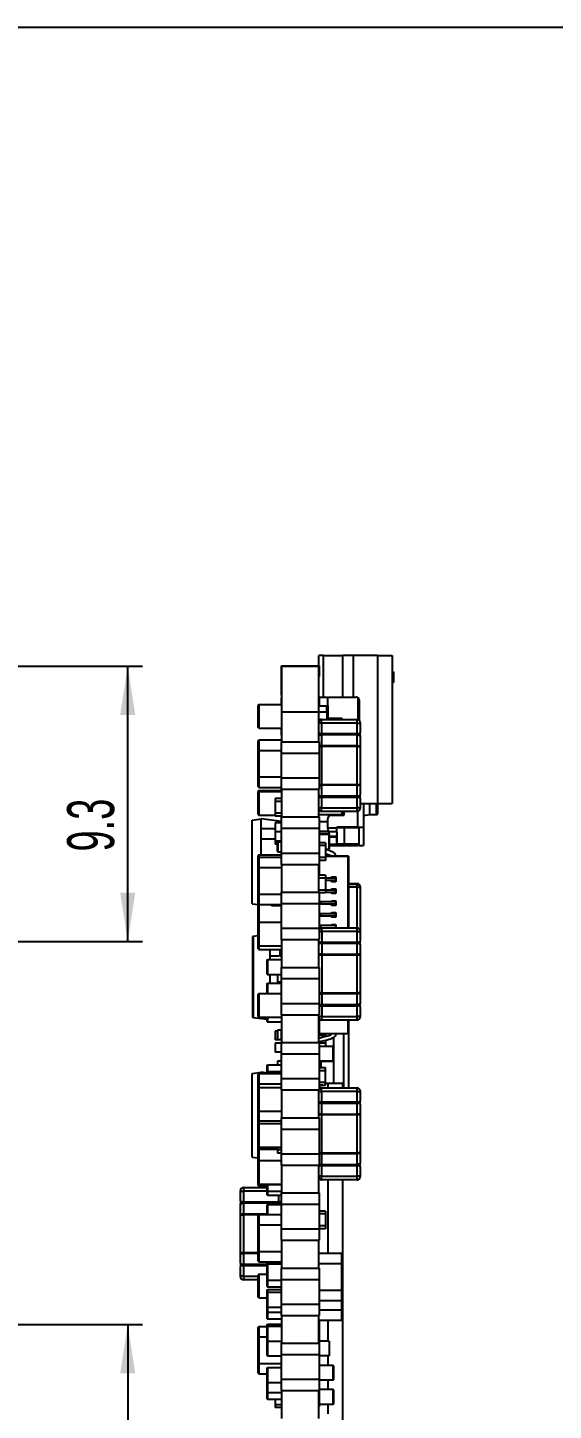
# Model space of a CAD drawing. Extents: x 13 to 282, y 8 to 200.
# Drawn here: x 80.9 to 116.5, y 106.4 to 199.9 of the extents above; entities that cross this region are included whole.
import ezdxf

# ---------------------------------------------------------------- set-up
doc = ezdxf.new("R2010")
doc.units = 0
doc.layers.get('0').update_dxf_attribs({"linetype": 'CONTINUOUS'})
doc.styles.add('SLDTEXTSTYLE0', font='TXT', dxfattribs={"width": 0.605})
doc.dimstyles.new('SLDDIMSTYLE0', dxfattribs={"dimtxt": 3.081982, "dimasz": 3.302, "dimexe": 0, "dimexo": 0.0625, "dimgap": 0.770496, "dimtad": 1, "dimdec": 1, "dimlfac": 0.5, "dimrnd": 1e-09, "dimzin": 12, "dimtxsty": 'SLDTEXTSTYLE0', "dimsah": 1, "dimcen": 0.09, "dimazin": 3, "dimtfac": 1, "dimtdec": 1, "dimtofl": 0, "dimtmove": 0, "dimatfit": 3, "dimtolj": 1, "dimtzin": 12})
doc.dimstyles.new('SLDDIMSTYLE2', dxfattribs={"dimtxt": 3.081982, "dimasz": 3.302, "dimexe": 0, "dimexo": 0.0625, "dimgap": 0.770496, "dimtad": 1, "dimdec": 1, "dimlfac": 0.5, "dimrnd": 1e-09, "dimzin": 12, "dimtxsty": 'SLDTEXTSTYLE0', "dimsah": 1, "dimcen": 0.09, "dimazin": 3, "dimtfac": 1, "dimtdec": 1, "dimtmove": 0, "dimatfit": 3, "dimtolj": 1, "dimtzin": 12})

# ---------------------------------------------------------------- blocks, each defined once
blk = doc.blocks.new('_D_14')
at = {"color": 7, "linetype": 'CONTINUOUS'}
for p, q in [((77.814, 156.738), (88.679, 156.738)), ((87.679, 138.119), (87.679, 156.738)), ((47.343, 138.119), (88.679, 138.119))]:
    blk.add_line(p, q, dxfattribs=at)
for points in [[(87.679, 156.738), (87.171, 153.436), (88.187, 153.436)], [(87.679, 138.119), (88.187, 141.421), (87.171, 141.421)]]:
    blk.add_solid(points, dxfattribs=at)
at = {"color": 7, "linetype": 'CONTINUOUS', "insert": (83.586, 144.205), "char_height": 3.175, "attachment_point": 1, "rotation": 90, "style": 'SLDTEXTSTYLE0'}
blk.add_mtext('9.3', dxfattribs=at)
blk = doc.blocks.new('_D_16')
at = {"color": 7, "linetype": 'CONTINUOUS'}
for p, q in [((64.741, 112.246), (88.679, 112.246)), ((87.679, 112.246), (87.679, 66.738)), ((80.914, 66.738), (88.679, 66.738))]:
    blk.add_line(p, q, dxfattribs=at)
for points in [[(87.679, 112.246), (87.171, 108.944), (88.187, 108.944)], [(87.679, 66.738), (88.187, 70.04), (87.171, 70.04)]]:
    blk.add_solid(points, dxfattribs=at)
at = {"color": 7, "linetype": 'CONTINUOUS', "insert": (83.586, 90.165), "char_height": 3.175, "attachment_point": 1, "rotation": 90, "style": 'SLDTEXTSTYLE0'}
blk.add_mtext('22.8', dxfattribs=at)

msp = doc.modelspace()

# ---------------------------------------------------------------- linework, layer by layer
at = {"color": 7, "linetype": 'CONTINUOUS'}
for p, q in [((282.263, 199.872), (12.777, 199.872)), ((100.599, 156.758), (100.599, 157.444)), ((100.901, 157.444), (100.599, 157.444)), ((100.901, 157.444), (100.901, 154.644)), ((100.901, 157.444), (102.224, 157.444)), ((102.224, 154.644), (102.224, 157.444)), ((102.922, 157.444), (102.224, 157.444)), ((102.922, 157.444), (102.922, 154.644)), ((104.559, 157.444), (102.922, 157.444)), ((104.559, 157.444), (104.559, 147.444)), ((104.559, 157.444), (105.559, 157.444)), ((105.559, 157.444), (105.559, 147.444)), ((98.077, 154.758), (98.077, 156.758)), ((98.077, 156.758), (100.617, 156.758)), ((98.097, 156.738), (100.597, 156.738)), ((98.097, 153.638), (98.097, 156.738)), ((100.597, 153.638), (100.597, 156.738)), ((100.597, 156.638), (100.617, 156.638)), ((100.597, 156.038), (100.617, 156.038)), ((100.599, 154.644), (100.599, 156.038)), ((100.617, 156.758), (100.617, 156.638)), ((100.617, 156.638), (100.617, 156.038)), ((105.559, 156.37), (105.659, 156.312)), ((105.659, 155.619), (105.659, 156.312)), ((105.659, 155.619), (105.559, 155.677)), ((98.077, 154.758), (98.097, 154.758)), ((98.077, 154.128), (98.077, 154.558)), ((100.599, 154.644), (100.901, 154.644)), ((100.617, 154.558), (100.617, 154.044)), ((100.901, 154.644), (102.224, 154.644)), ((101.199, 154.044), (101.199, 154.644)), ((102.224, 154.644), (102.922, 154.644)), ((102.922, 154.644), (103.119, 154.644)), ((103.229, 154.611), (103.229, 153.127)), ((103.319, 154.444), (103.319, 153.081)), ((96.547, 154.128), (96.497, 154.078)), ((96.497, 152.578), (96.497, 154.078)), ((96.547, 154.128), (96.547, 152.528)), ((96.547, 154.128), (98.097, 154.128)), ((98.097, 153.638), (100.597, 153.638)), ((98.097, 151.618), (98.097, 153.638)), ((100.597, 154.044), (101.139, 154.044)), ((100.597, 151.618), (100.597, 153.638)), ((101.139, 153.644), (101.139, 154.044)), ((101.139, 154.044), (101.144, 154.044)), ((101.139, 153.644), (101.139, 153.132)), ((101.144, 154.044), (101.198, 154.044)), ((101.198, 154.044), (101.199, 154.044)), ((101.199, 154.044), (101.199, 153.132)), ((96.547, 152.528), (96.497, 152.578)), ((96.547, 152.528), (98.097, 152.528)), ((98.077, 152.058), (98.077, 152.528)), ((100.786, 152.885), (100.786, 153.132)), ((100.786, 153.132), (103.186, 153.132)), ((103.186, 152.885), (100.786, 152.885)), ((100.786, 152.885), (100.786, 152.184)), ((102.147, 153.203), (101.199, 153.203)), ((102.197, 153.153), (102.147, 153.203)), ((102.197, 153.153), (102.197, 153.132)), ((103.186, 152.885), (103.186, 153.132)), ((103.186, 152.184), (103.186, 152.885)), ((103.386, 152.932), (103.386, 152.231)), ((96.497, 151.69), (96.547, 151.74)), ((96.497, 151.04), (96.497, 151.69)), ((96.547, 151.74), (96.547, 151.04)), ((96.547, 151.74), (98.097, 151.74)), ((97.098, 151.74), (97.117, 151.755)), ((97.117, 151.755), (98.097, 151.755)), ((98.077, 151.618), (100.617, 151.618)), ((98.077, 150.855), (98.077, 151.618)), ((100.617, 151.618), (100.617, 150.855)), ((100.786, 152.184), (103.186, 152.184)), ((100.786, 152.08), (100.786, 152.184)), ((100.786, 152.08), (100.786, 151.36)), ((103.186, 152.08), (100.786, 152.08)), ((100.786, 151.302), (100.786, 151.36)), ((100.786, 151.36), (103.186, 151.36)), ((103.186, 152.08), (103.186, 152.184)), ((103.186, 151.36), (103.186, 152.08)), ((103.186, 151.302), (103.186, 151.36)), ((103.386, 152.023), (103.386, 152.231)), ((103.386, 152.023), (103.386, 151.302)), ((96.497, 149.24), (96.497, 151.04)), ((96.497, 151.04), (96.547, 151.04)), ((96.547, 151.04), (96.547, 149.24)), ((96.547, 151.04), (98.077, 151.04)), ((98.077, 150.855), (100.617, 150.855)), ((98.077, 149.182), (98.077, 150.855)), ((100.617, 150.855), (100.617, 149.182)), ((100.786, 151.302), (100.786, 148.741)), ((103.186, 151.302), (100.786, 151.302)), ((103.186, 148.741), (103.186, 151.302)), ((103.186, 151.302), (103.386, 151.302)), ((103.386, 151.302), (103.386, 148.741)), ((96.547, 149.24), (96.497, 149.24)), ((96.497, 148.59), (96.497, 149.24)), ((96.547, 148.54), (96.497, 148.59)), ((96.547, 149.24), (98.077, 149.24)), ((96.547, 149.24), (96.547, 148.54)), ((98.077, 149.182), (100.617, 149.182)), ((98.077, 148.418), (98.077, 149.182)), ((100.617, 149.182), (100.617, 148.418)), ((100.786, 148.741), (103.186, 148.741)), ((100.786, 148.684), (100.786, 148.741)), ((103.186, 148.684), (100.786, 148.684)), ((100.786, 148.684), (100.786, 147.963)), ((103.186, 148.684), (103.186, 148.741)), ((103.186, 148.741), (103.386, 148.741)), ((103.186, 147.963), (103.186, 148.684)), ((103.386, 148.741), (103.386, 148.021)), ((96.547, 148.317), (96.497, 148.267)), ((96.497, 148.206), (96.497, 148.267)), ((96.497, 148.206), (96.547, 148.256)), ((96.497, 146.706), (96.497, 148.206)), ((96.547, 148.54), (98.077, 148.54)), ((96.547, 148.317), (98.097, 148.317)), ((96.547, 148.256), (96.547, 146.656)), ((96.547, 148.256), (98.097, 148.256)), ((98.097, 147.792), (97.637, 147.792)), ((97.637, 147.792), (97.637, 147.592)), ((98.077, 148.418), (100.617, 148.418)), ((98.077, 148.317), (98.077, 148.418)), ((98.097, 146.538), (98.097, 148.418)), ((100.597, 146.538), (100.597, 148.418)), ((100.786, 147.963), (103.186, 147.963)), ((100.786, 147.859), (100.786, 147.963)), ((100.786, 147.859), (100.786, 147.158)), ((103.186, 147.859), (100.786, 147.859)), ((103.186, 147.859), (103.186, 147.963)), ((103.186, 147.158), (103.186, 147.859)), ((103.386, 147.813), (103.386, 148.021)), ((103.386, 147.813), (103.386, 147.112)), ((96.497, 146.706), (96.547, 146.656)), ((97.637, 147.592), (97.637, 146.792)), ((98.097, 147.592), (97.637, 147.592)), ((98.097, 146.792), (97.637, 146.792)), ((97.637, 146.792), (97.637, 146.592)), ((100.597, 146.706), (102.157, 146.706)), ((100.786, 146.912), (100.786, 147.158)), ((100.786, 147.158), (103.186, 147.158)), ((103.186, 146.912), (100.786, 146.912)), ((102.157, 146.912), (102.157, 146.706)), ((102.157, 146.656), (102.157, 146.704)), ((102.277, 146.656), (102.277, 146.912)), ((102.317, 146.656), (102.317, 146.912)), ((103.186, 146.912), (103.186, 147.158)), ((103.386, 147.444), (104.559, 147.444)), ((103.617, 147.444), (103.617, 145.856)), ((103.617, 146.648), (104.037, 146.706)), ((104.037, 146.706), (104.037, 147.444)), ((104.037, 146.706), (104.497, 146.706)), ((104.559, 147.444), (105.559, 147.444)), ((96.097, 146.331), (96.697, 146.404)), ((96.097, 140.678), (96.097, 146.331)), ((96.547, 146.656), (97.637, 146.656)), ((96.697, 145.754), (96.697, 146.404)), ((98.077, 146.235), (96.697, 146.404)), ((96.697, 143.989), (96.697, 146.404)), ((96.699, 145.754), (96.697, 145.754)), ((98.097, 146.592), (97.637, 146.592)), ((97.637, 146.135), (97.637, 145.535)), ((98.077, 146.135), (97.637, 146.135)), ((98.077, 145.775), (98.077, 146.538)), ((98.077, 146.538), (100.617, 146.538)), ((98.077, 145.775), (100.617, 145.775)), ((98.077, 144.102), (98.077, 145.775)), ((100.617, 146.538), (100.617, 145.775)), ((101.217, 146.206), (100.617, 146.206)), ((100.617, 145.775), (100.617, 144.102)), ((101.217, 145.787), (101.217, 146.456)), ((101.817, 145.787), (101.217, 145.787)), ((101.217, 145.787), (101.217, 145.587)), ((101.417, 146.656), (102.317, 146.656)), ((103.217, 145.856), (101.817, 145.856)), ((101.817, 145.787), (101.817, 145.856)), ((102.317, 145.806), (101.817, 145.806)), ((101.817, 145.558), (101.817, 145.787)), ((102.157, 145.806), (102.157, 145.856)), ((102.317, 145.806), (102.317, 144.706)), ((103.317, 145.806), (102.317, 145.806)), ((103.217, 145.856), (103.617, 145.856)), ((103.317, 145.856), (103.317, 145.806)), ((103.317, 144.706), (103.317, 145.806)), ((103.617, 145.856), (103.617, 144.606)), ((96.697, 143.989), (96.697, 145.054)), ((96.699, 145.054), (96.697, 145.054)), ((97.637, 145.535), (97.637, 144.902)), ((98.077, 145.535), (97.637, 145.535)), ((98.077, 144.902), (97.637, 144.902)), ((97.637, 144.902), (97.637, 144.702)), ((97.797, 144.824), (97.822, 144.849)), ((97.797, 144.214), (97.797, 144.824)), ((97.822, 144.849), (97.822, 144.189)), ((97.822, 144.849), (98.077, 144.849)), ((100.617, 145.587), (101.295, 145.587)), ((101.297, 145.391), (100.617, 145.391)), ((100.617, 145.366), (101.295, 145.366)), ((101.295, 145.391), (101.295, 145.587)), ((101.295, 144.366), (101.295, 145.366)), ((101.297, 145.391), (101.297, 144.391)), ((101.791, 145.214), (101.79, 145.199)), ((101.79, 145.199), (101.801, 144.706)), ((101.817, 145.519), (101.791, 145.214)), ((101.817, 145.519), (101.817, 145.558)), ((101.817, 145.519), (101.817, 144.706)), ((96.547, 143.989), (96.497, 143.939)), ((96.497, 143.772), (96.497, 143.939)), ((96.547, 143.989), (98.077, 143.989)), ((97.797, 144.702), (97.637, 144.702)), ((97.797, 144.214), (97.822, 144.189)), ((97.822, 144.189), (98.077, 144.189)), ((98.077, 144.102), (100.617, 144.102)), ((98.077, 143.338), (98.077, 144.102)), ((101.057, 144.8), (100.617, 144.8)), ((101.057, 144.6), (100.617, 144.6)), ((100.617, 144.102), (100.617, 143.338)), ((101.057, 144.8), (101.057, 144.6)), ((101.057, 144.6), (101.057, 143.8)), ((101.057, 144.366), (101.295, 144.366)), ((102.595, 143.883), (101.057, 143.883)), ((101.297, 144.391), (101.295, 144.391)), ((101.817, 144.682), (101.297, 144.682)), ((101.817, 144.63), (101.297, 144.63)), ((101.297, 144.606), (103.217, 144.606)), ((101.45, 143.887), (101.45, 143.883)), ((101.817, 144.706), (101.801, 144.706)), ((102.317, 144.706), (101.817, 144.706)), ((101.817, 144.682), (101.817, 144.706)), ((101.817, 144.63), (101.817, 144.682)), ((103.317, 144.706), (102.317, 144.706)), ((102.595, 143.883), (102.595, 139.037)), ((103.217, 144.606), (103.317, 144.706)), ((103.297, 144.606), (103.217, 144.606)), ((103.317, 144.606), (103.297, 144.606)), ((103.317, 144.606), (103.317, 144.706)), ((103.317, 144.606), (103.617, 144.606)), ((96.547, 143.822), (96.497, 143.772)), ((96.497, 143.768), (96.547, 143.818)), ((96.497, 143.768), (96.497, 143.772)), ((96.497, 143.118), (96.497, 143.768)), ((96.497, 141.318), (96.497, 143.118)), ((96.497, 143.118), (96.547, 143.118)), ((96.547, 143.822), (98.077, 143.822)), ((96.547, 143.818), (96.547, 143.118)), ((96.547, 143.818), (98.077, 143.818)), ((96.547, 143.118), (96.547, 141.318)), ((96.547, 143.118), (98.097, 143.118)), ((98.077, 143.338), (100.617, 143.338)), ((98.097, 141.458), (98.097, 143.338)), ((100.597, 141.458), (100.597, 143.338)), ((101.057, 143.8), (100.617, 143.8)), ((101.057, 143.6), (100.617, 143.6)), ((101.057, 143.8), (101.057, 143.6)), ((101.057, 142.602), (100.597, 142.602)), ((101.057, 142.402), (100.597, 142.402)), ((101.057, 142.602), (101.057, 142.402)), ((101.057, 142.402), (101.057, 141.602)), ((101.45, 142.483), (101.74, 142.483)), ((101.45, 142.403), (101.45, 142.483)), ((101.45, 142.163), (101.45, 142.243)), ((101.74, 142.163), (101.45, 142.163)), ((101.74, 142.483), (101.74, 142.163)), ((101.74, 142.243), (101.74, 142.403)), ((102.595, 142.04), (103.188, 142.04)), ((103.188, 142.032), (103.188, 142.04)), ((96.547, 141.318), (96.497, 141.318)), ((96.497, 140.668), (96.497, 141.318)), ((96.547, 141.318), (98.077, 141.318)), ((96.547, 141.318), (96.547, 140.618)), ((98.077, 141.458), (100.617, 141.458)), ((98.077, 140.695), (98.077, 141.458)), ((101.057, 141.602), (100.597, 141.602)), ((100.617, 141.458), (100.617, 140.695)), ((101.057, 141.402), (100.617, 141.402)), ((101.057, 141.602), (101.057, 141.402)), ((101.45, 141.683), (101.74, 141.683)), ((101.45, 141.603), (101.45, 141.683)), ((101.45, 141.363), (101.45, 141.443)), ((101.74, 141.363), (101.45, 141.363)), ((101.74, 141.683), (101.74, 141.363)), ((101.74, 141.443), (101.74, 141.603)), ((103.188, 141.986), (102.595, 141.986)), ((103.188, 141.786), (103.388, 141.786)), ((103.388, 141.84), (103.388, 141.786)), ((103.388, 141.786), (103.388, 138.865)), ((96.097, 140.678), (96.497, 140.629)), ((96.497, 139.435), (96.497, 140.668)), ((96.547, 140.618), (96.497, 140.668)), ((96.547, 140.618), (98.077, 140.618)), ((97.397, 140.618), (97.397, 140.534)), ((98.077, 140.534), (97.397, 140.534)), ((98.077, 140.695), (100.617, 140.695)), ((98.077, 139.022), (98.077, 140.695)), ((100.648, 140.803), (100.617, 140.803)), ((100.617, 140.695), (100.617, 139.022)), ((100.648, 140.643), (100.617, 140.643)), ((100.648, 140.643), (100.648, 140.803)), ((100.674, 140.803), (100.648, 140.803)), ((100.674, 140.643), (100.648, 140.643)), ((100.674, 140.643), (100.674, 140.803)), ((100.735, 140.803), (100.674, 140.803)), ((100.735, 140.643), (100.674, 140.643)), ((100.735, 140.643), (100.735, 140.803)), ((101.45, 140.883), (101.74, 140.883)), ((101.45, 140.803), (101.45, 140.883)), ((101.45, 140.563), (101.45, 140.643)), ((101.74, 140.563), (101.45, 140.563)), ((101.74, 140.883), (101.74, 140.563)), ((101.74, 140.643), (101.74, 140.803)), ((96.547, 139.435), (96.497, 139.435)), ((96.497, 139.374), (96.497, 139.435)), ((96.497, 139.374), (96.547, 139.424)), ((96.497, 137.874), (96.497, 139.374)), ((96.547, 139.435), (98.077, 139.435)), ((96.547, 139.424), (96.547, 137.824)), ((96.547, 139.424), (98.077, 139.424)), ((100.648, 140.003), (100.617, 140.003)), ((100.648, 139.843), (100.617, 139.843)), ((100.648, 139.843), (100.648, 140.003)), ((100.674, 140.003), (100.648, 140.003)), ((100.674, 139.843), (100.648, 139.843)), ((100.674, 139.843), (100.674, 140.003)), ((100.735, 140.003), (100.674, 140.003)), ((100.735, 139.843), (100.674, 139.843)), ((100.735, 139.843), (100.735, 140.003)), ((101.45, 140.083), (101.74, 140.083)), ((101.45, 140.003), (101.45, 140.083)), ((101.45, 139.763), (101.45, 139.843)), ((101.74, 139.763), (101.45, 139.763)), ((101.45, 139.283), (101.74, 139.283)), ((101.45, 139.203), (101.45, 139.283)), ((101.74, 140.083), (101.74, 139.763)), ((101.74, 139.843), (101.74, 140.003)), ((101.74, 139.283), (101.74, 139.037)), ((96.147, 138.459), (96.169, 138.459)), ((96.147, 132.991), (96.147, 138.459)), ((96.169, 138.484), (96.497, 138.525)), ((96.169, 138.459), (96.169, 132.991)), ((98.077, 139.022), (100.617, 139.022)), ((98.077, 138.258), (98.077, 139.022)), ((100.648, 139.203), (100.617, 139.203)), ((100.648, 139.043), (100.617, 139.043)), ((100.617, 139.022), (100.617, 138.258)), ((100.648, 139.043), (100.648, 139.203)), ((100.674, 139.203), (100.648, 139.203)), ((100.674, 139.043), (100.648, 139.043)), ((100.674, 139.043), (100.674, 139.203)), ((100.735, 139.203), (100.674, 139.203)), ((100.735, 139.043), (100.674, 139.043)), ((100.735, 139.043), (100.735, 139.203)), ((100.79, 138.79), (100.79, 139.037)), ((100.79, 139.037), (103.19, 139.037)), ((103.19, 138.79), (100.79, 138.79)), ((100.79, 138.79), (100.79, 138.089)), ((101.45, 139.037), (101.45, 139.043)), ((101.74, 139.043), (101.74, 139.203)), ((103.19, 138.79), (103.19, 139.037)), ((103.19, 138.089), (103.19, 138.79)), ((103.39, 138.837), (103.39, 138.136)), ((96.497, 137.874), (96.547, 137.824)), ((96.497, 137.639), (96.497, 137.874)), ((96.497, 137.639), (96.547, 137.589)), ((96.547, 137.824), (98.097, 137.824)), ((96.547, 137.589), (98.097, 137.589)), ((97.316, 137.155), (97.316, 137.589)), ((97.977, 137.589), (97.977, 137.155)), ((98.077, 138.258), (100.617, 138.258)), ((98.077, 137.589), (98.077, 136.92)), ((98.097, 136.378), (98.097, 138.258)), ((100.597, 136.378), (100.597, 138.258)), ((100.79, 138.089), (103.19, 138.089)), ((100.79, 137.985), (100.79, 138.089)), ((100.79, 137.985), (100.79, 137.265)), ((103.19, 137.985), (100.79, 137.985)), ((103.19, 137.985), (103.19, 138.089)), ((103.19, 137.265), (103.19, 137.985)), ((103.39, 137.927), (103.39, 138.136)), ((103.39, 137.927), (103.39, 137.207)), ((97.097, 136.883), (97.117, 136.903)), ((97.097, 135.923), (97.097, 136.883)), ((97.117, 136.903), (97.117, 135.903)), ((97.117, 136.903), (98.097, 136.903)), ((97.317, 137.155), (97.316, 137.155)), ((97.317, 136.903), (97.317, 137.155)), ((97.972, 137.155), (97.977, 137.155)), ((97.977, 137.155), (98.077, 137.155)), ((98.077, 136.92), (98.097, 136.92)), ((100.79, 137.207), (100.79, 137.265)), ((100.79, 137.265), (103.19, 137.265)), ((100.79, 137.207), (100.79, 134.646)), ((103.19, 137.207), (100.79, 137.207)), ((103.19, 137.207), (103.19, 137.265)), ((103.19, 134.646), (103.19, 137.207)), ((103.39, 137.207), (103.19, 137.207)), ((103.39, 137.207), (103.39, 134.646)), ((97.097, 135.923), (97.117, 135.903)), ((97.117, 135.903), (98.077, 135.903)), ((97.317, 135.298), (97.317, 135.903)), ((97.797, 135.903), (97.797, 135.384)), ((98.077, 135.615), (98.077, 136.378)), ((98.077, 136.378), (100.617, 136.378)), ((98.077, 135.615), (100.617, 135.615)), ((98.077, 133.942), (98.077, 135.615)), ((100.617, 136.378), (100.617, 135.615)), ((100.617, 135.615), (100.617, 133.942)), ((96.547, 134.606), (96.497, 134.556)), ((96.497, 133.056), (96.497, 134.556)), ((96.547, 134.606), (96.547, 133.006)), ((96.547, 134.606), (98.077, 134.606)), ((97.097, 135.278), (97.117, 135.298)), ((97.097, 134.606), (97.097, 135.278)), ((97.117, 135.298), (98.077, 135.298)), ((98.072, 135.384), (97.797, 135.384)), ((97.797, 135.384), (97.797, 135.298)), ((98.077, 135.384), (98.072, 135.384)), ((100.79, 134.588), (100.79, 134.646)), ((100.79, 134.646), (103.19, 134.646)), ((103.19, 134.588), (100.79, 134.588)), ((100.79, 134.588), (100.79, 133.868)), ((103.19, 134.588), (103.19, 134.646)), ((103.39, 134.646), (103.19, 134.646)), ((103.19, 133.868), (103.19, 134.588)), ((103.39, 134.646), (103.39, 133.926)), ((98.077, 133.942), (100.617, 133.942)), ((98.077, 133.178), (98.077, 133.942)), ((100.617, 133.942), (100.617, 133.178)), ((100.79, 133.868), (103.19, 133.868)), ((100.79, 133.764), (100.79, 133.868)), ((100.79, 133.764), (100.79, 133.063)), ((103.19, 133.764), (100.79, 133.764)), ((103.19, 133.764), (103.19, 133.868)), ((103.19, 133.063), (103.19, 133.764)), ((103.39, 133.717), (103.39, 133.926)), ((103.39, 133.717), (103.39, 133.017)), ((96.169, 132.991), (96.147, 132.991)), ((97.097, 132.852), (96.169, 132.966)), ((96.547, 133.006), (96.497, 133.056)), ((96.547, 133.006), (98.097, 133.006)), ((97.097, 132.707), (97.097, 133.006)), ((97.097, 132.707), (97.117, 132.687)), ((97.117, 132.687), (98.097, 132.687)), ((98.077, 133.178), (100.617, 133.178)), ((98.077, 132.687), (98.077, 132.144)), ((98.097, 131.298), (98.097, 133.178)), ((100.597, 131.298), (100.597, 133.178)), ((100.79, 132.817), (100.79, 133.063)), ((100.79, 133.063), (103.19, 133.063)), ((103.19, 132.817), (100.79, 132.817)), ((102.595, 132.817), (102.595, 131.883)), ((102.595, 132.712), (102.597, 132.677)), ((102.597, 132.177), (102.597, 132.677)), ((103.19, 132.817), (103.19, 133.063)), ((97.637, 132.072), (97.637, 131.472)), ((97.797, 132.072), (97.637, 132.072)), ((97.797, 132.144), (97.797, 131.484)), ((98.072, 132.144), (97.797, 132.144)), ((98.072, 131.484), (98.072, 132.144)), ((98.072, 132.144), (98.097, 132.119)), ((100.62, 131.883), (100.597, 131.898)), ((102.595, 131.883), (100.597, 131.883)), ((100.597, 131.786), (101.057, 131.786)), ((102.57, 131.883), (100.62, 131.883)), ((101.057, 131.786), (101.057, 131.883)), ((101.057, 131.718), (101.057, 131.786)), ((101.45, 131.878), (101.45, 131.883)), ((102.57, 131.883), (102.595, 131.908)), ((102.597, 132.177), (102.597, 128.236)), ((98.097, 131.472), (97.637, 131.472)), ((98.077, 131.253), (97.637, 131.253)), ((97.637, 131.253), (97.637, 130.653)), ((98.072, 131.484), (97.797, 131.484)), ((98.072, 131.484), (98.097, 131.509)), ((98.077, 131.472), (98.077, 131.298)), ((98.077, 131.298), (100.617, 131.298)), ((98.077, 130.535), (98.077, 131.298)), ((100.617, 131.298), (100.617, 130.535)), ((100.648, 131.236), (100.617, 131.247)), ((101.577, 131.035), (100.617, 131.035)), ((100.674, 131.311), (100.648, 131.236)), ((101.057, 131.265), (100.658, 131.265)), ((101.057, 131.465), (101.057, 131.265)), ((101.057, 131.265), (101.057, 131.035)), ((101.577, 130.035), (101.577, 131.035)), ((101.597, 131.015), (101.577, 131.035)), ((101.597, 131.649), (101.597, 131.015)), ((101.597, 131.015), (101.597, 130.055)), ((98.077, 130.653), (97.637, 130.653)), ((98.072, 130.032), (97.797, 130.032)), ((97.797, 130.032), (97.797, 129.799)), ((98.077, 130.535), (100.617, 130.535)), ((98.077, 128.862), (98.077, 130.535)), ((100.617, 130.535), (100.617, 128.862)), ((101.577, 130.035), (100.617, 130.035)), ((101.577, 130.024), (100.617, 130.024)), ((100.697, 129.617), (100.697, 130.024)), ((100.737, 130.024), (100.737, 129.617)), ((101.577, 130.035), (101.597, 130.055)), ((101.577, 130.024), (101.597, 130.044)), ((101.597, 130.055), (101.597, 130.044)), ((101.597, 130.044), (101.597, 128.539)), ((96.097, 129.215), (96.697, 129.289)), ((96.097, 123.562), (96.097, 129.215)), ((96.547, 129.205), (96.497, 129.155)), ((96.497, 128.505), (96.497, 129.155)), ((96.547, 129.205), (96.547, 128.505)), ((96.547, 129.205), (98.077, 129.205)), ((97.097, 129.239), (96.697, 129.289)), ((96.697, 129.205), (96.697, 129.289)), ((97.097, 129.779), (97.117, 129.799)), ((97.097, 129.349), (97.097, 129.779)), ((97.097, 129.205), (97.097, 129.349)), ((97.097, 129.349), (97.117, 129.349)), ((97.117, 129.799), (97.117, 129.349)), ((97.117, 129.799), (98.077, 129.799)), ((97.117, 129.349), (98.077, 129.349)), ((100.617, 129.617), (101.055, 129.617)), ((100.617, 129.417), (101.055, 129.417)), ((101.055, 129.417), (101.055, 129.617)), ((101.055, 128.617), (101.055, 129.417)), ((96.497, 128.215), (96.497, 128.505)), ((96.497, 128.505), (96.547, 128.505)), ((96.497, 128.215), (96.547, 128.265)), ((96.497, 126.715), (96.497, 128.215)), ((96.547, 128.505), (98.077, 128.505)), ((96.547, 128.265), (96.547, 126.665)), ((96.547, 128.265), (98.077, 128.265)), ((98.077, 128.862), (100.617, 128.862)), ((98.077, 128.098), (98.077, 128.862)), ((98.077, 128.098), (100.617, 128.098)), ((98.097, 126.218), (98.097, 128.098)), ((100.597, 126.218), (100.597, 128.098)), ((100.617, 128.862), (100.617, 128.098)), ((100.617, 128.617), (101.055, 128.617)), ((100.617, 128.417), (101.055, 128.417)), ((100.872, 128.41), (100.617, 128.41)), ((100.788, 127.989), (100.788, 128.236)), ((100.788, 128.236), (103.188, 128.236)), ((100.872, 128.41), (100.89, 128.417)), ((101.055, 128.417), (101.055, 128.617)), ((101.197, 128.539), (101.055, 128.539)), ((101.197, 128.539), (101.197, 128.236)), ((102.197, 128.539), (101.197, 128.539)), ((102.197, 128.539), (102.197, 128.236)), ((103.188, 127.989), (103.188, 128.236)), ((103.388, 128.036), (103.388, 127.335)), ((103.188, 127.989), (100.788, 127.989)), ((100.788, 127.989), (100.788, 127.288)), ((100.788, 127.288), (103.188, 127.288)), ((100.788, 127.184), (100.788, 127.288)), ((103.188, 127.184), (100.788, 127.184)), ((100.788, 127.184), (100.788, 126.464)), ((103.188, 127.288), (103.188, 127.989)), ((103.188, 127.184), (103.188, 127.288)), ((103.188, 126.464), (103.188, 127.184)), ((103.388, 127.127), (103.388, 127.335)), ((103.388, 127.127), (103.388, 126.406)), ((96.497, 126.715), (96.547, 126.665)), ((96.497, 126.705), (96.497, 126.705)), ((96.497, 126.055), (96.497, 126.705)), ((96.547, 126.665), (98.097, 126.665)), ((98.077, 126.218), (100.617, 126.218)), ((98.077, 125.455), (98.077, 126.218)), ((100.617, 126.218), (100.617, 125.455)), ((100.788, 126.406), (100.788, 126.464)), ((100.788, 126.464), (103.188, 126.464)), ((103.188, 126.406), (100.788, 126.406)), ((100.788, 126.406), (100.788, 123.845)), ((103.188, 126.406), (103.188, 126.464)), ((103.188, 123.845), (103.188, 126.406)), ((103.388, 126.406), (103.188, 126.406)), ((103.388, 126.406), (103.388, 123.845)), ((96.497, 125.771), (96.497, 126.055)), ((96.497, 126.055), (96.547, 126.005)), ((96.497, 125.771), (96.547, 125.821)), ((96.497, 124.271), (96.497, 125.771)), ((96.547, 126.005), (98.077, 126.005)), ((96.547, 125.821), (96.547, 124.221)), ((96.547, 125.821), (98.077, 125.821)), ((98.077, 125.455), (100.617, 125.455)), ((98.077, 123.782), (98.077, 125.455)), ((100.617, 125.455), (100.617, 123.782)), ((96.497, 124.085), (96.497, 124.271)), ((96.497, 124.271), (96.547, 124.221)), ((96.097, 123.562), (96.497, 123.513)), ((96.497, 123.287), (96.497, 124.085)), ((96.497, 124.085), (96.547, 124.085)), ((96.497, 123.287), (96.547, 123.337)), ((96.547, 124.221), (98.077, 124.221)), ((96.547, 124.085), (97.797, 124.085)), ((96.547, 123.337), (96.547, 121.737)), ((96.547, 123.337), (98.077, 123.337)), ((97.797, 124.221), (97.797, 124.057)), ((97.797, 124.057), (97.797, 123.819)), ((98.072, 124.057), (97.797, 124.057)), ((98.072, 123.819), (97.797, 123.819)), ((98.077, 123.782), (100.617, 123.782)), ((98.077, 123.018), (98.077, 123.782)), ((100.617, 123.782), (100.617, 123.018)), ((100.788, 123.788), (100.788, 123.845)), ((100.788, 123.845), (103.188, 123.845)), ((103.188, 123.788), (100.788, 123.788)), ((100.788, 123.788), (100.788, 123.067)), ((103.188, 123.788), (103.188, 123.845)), ((103.388, 123.845), (103.188, 123.845)), ((103.188, 123.067), (103.188, 123.788)), ((103.388, 123.845), (103.388, 123.125)), ((96.497, 121.787), (96.497, 123.287)), ((98.077, 123.018), (100.617, 123.018)), ((98.097, 121.138), (98.097, 123.018)), ((100.597, 121.138), (100.597, 123.018)), ((100.788, 123.067), (103.188, 123.067)), ((100.788, 122.963), (100.788, 123.067)), ((103.188, 122.963), (100.788, 122.963)), ((100.788, 122.963), (100.788, 122.262)), ((103.188, 122.963), (103.188, 123.067)), ((103.188, 122.262), (103.188, 122.963)), ((103.388, 122.917), (103.388, 123.125)), ((103.388, 122.917), (103.388, 122.216)), ((95.497, 121.492), (97.097, 121.492)), ((95.497, 121.492), (95.497, 121.245)), ((96.497, 121.787), (96.547, 121.737)), ((96.497, 121.635), (96.497, 121.787)), ((96.497, 121.635), (96.547, 121.585)), ((96.547, 121.737), (98.097, 121.737)), ((96.547, 121.585), (97.097, 121.585)), ((97.097, 121.707), (97.097, 121.737)), ((97.117, 121.707), (97.097, 121.707)), ((97.097, 121.277), (97.097, 121.707)), ((97.117, 121.707), (98.097, 121.707)), ((97.117, 121.707), (97.117, 121.257)), ((100.788, 122.016), (100.788, 122.262)), ((100.788, 122.262), (103.188, 122.262)), ((103.188, 122.016), (100.788, 122.016)), ((101.197, 122.016), (101.197, 117.041)), ((102.197, 122.016), (102.197, 116.991)), ((103.188, 122.016), (103.188, 122.262)), ((95.297, 120.591), (95.297, 121.292)), ((95.297, 120.591), (95.297, 120.383)), ((95.497, 121.245), (95.497, 120.545)), ((95.497, 120.545), (97.897, 120.545)), ((95.497, 120.545), (95.497, 120.44)), ((97.097, 120.999), (97.097, 121.277)), ((97.097, 121.277), (97.117, 121.257)), ((97.097, 120.999), (97.117, 120.979)), ((97.117, 121.257), (98.097, 121.257)), ((97.117, 120.979), (98.077, 120.979)), ((97.897, 120.545), (97.897, 120.44)), ((98.077, 121.138), (100.617, 121.138)), ((98.077, 120.375), (98.077, 121.138)), ((100.617, 121.138), (100.617, 120.375)), ((95.297, 119.663), (95.297, 120.383)), ((95.297, 117.101), (95.297, 119.663)), ((95.297, 119.663), (95.497, 119.663)), ((95.497, 120.44), (95.497, 119.72)), ((97.897, 120.44), (95.497, 120.44)), ((95.497, 119.72), (95.497, 119.663)), ((95.497, 119.663), (95.497, 117.101)), ((96.547, 119.677), (96.497, 119.627)), ((96.497, 118.977), (96.497, 119.627)), ((96.547, 119.677), (96.547, 118.977)), ((96.547, 119.677), (98.077, 119.677)), ((97.117, 120.36), (97.097, 120.34)), ((97.097, 119.677), (97.097, 120.34)), ((97.117, 120.36), (98.077, 120.36)), ((98.077, 120.375), (100.617, 120.375)), ((98.077, 118.702), (98.077, 120.375)), ((100.617, 120.375), (100.617, 118.702)), ((101.055, 119.913), (100.617, 119.913)), ((101.055, 119.713), (100.617, 119.713)), ((101.055, 119.913), (101.055, 119.713)), ((101.055, 119.713), (101.055, 118.913)), ((96.497, 117.177), (96.497, 118.977)), ((96.497, 118.977), (96.547, 118.977)), ((96.547, 118.977), (96.547, 117.177)), ((96.547, 118.977), (98.077, 118.977)), ((98.077, 118.702), (100.617, 118.702)), ((98.077, 117.938), (98.077, 118.702)), ((101.055, 118.913), (100.617, 118.913)), ((101.055, 118.713), (100.617, 118.713)), ((100.617, 118.702), (100.617, 117.938)), ((101.055, 118.913), (101.055, 118.713)), ((98.077, 117.938), (100.617, 117.938)), ((98.097, 116.058), (98.097, 117.938)), ((100.597, 116.058), (100.597, 117.938)), ((95.297, 117.101), (95.497, 117.101)), ((95.297, 116.381), (95.297, 117.101)), ((95.497, 117.101), (95.497, 117.044)), ((95.497, 117.044), (95.497, 116.324)), ((96.547, 117.177), (96.497, 117.177)), ((96.497, 116.527), (96.497, 117.177)), ((96.547, 117.177), (98.097, 117.177)), ((96.547, 117.177), (96.547, 116.477)), ((102.147, 117.041), (100.597, 117.041)), ((102.147, 116.341), (102.147, 117.041)), ((102.197, 116.991), (102.147, 117.041)), ((102.197, 116.991), (102.197, 116.341)), ((95.297, 116.381), (95.297, 116.173)), ((95.297, 115.472), (95.297, 116.173)), ((95.497, 116.324), (95.497, 116.22)), ((95.497, 116.22), (95.497, 115.519)), ((96.497, 116.527), (96.547, 116.477)), ((96.547, 116.477), (98.097, 116.477)), ((97.097, 116.335), (97.097, 116.477)), ((97.097, 115.235), (97.097, 116.335)), ((97.097, 116.335), (97.117, 116.335)), ((97.117, 116.335), (97.117, 115.235)), ((97.117, 116.335), (98.097, 116.335)), ((98.077, 116.058), (100.617, 116.058)), ((98.077, 115.295), (98.077, 116.058)), ((102.147, 116.341), (100.597, 116.341)), ((100.617, 116.058), (100.617, 115.295)), ((102.147, 114.541), (102.147, 116.341)), ((102.147, 116.341), (102.197, 116.341)), ((102.197, 116.341), (102.197, 114.541)), ((95.497, 115.519), (95.497, 115.272)), ((96.497, 115.272), (95.497, 115.272)), ((96.547, 115.65), (96.497, 115.6)), ((96.497, 114.1), (96.497, 115.6)), ((96.547, 115.65), (96.547, 114.05)), ((96.547, 115.65), (97.097, 115.65)), ((97.117, 115.235), (97.097, 115.235)), ((97.097, 114.805), (97.097, 115.235)), ((97.117, 115.235), (98.077, 115.235)), ((97.117, 115.235), (97.117, 114.785)), ((98.077, 115.295), (100.617, 115.295)), ((98.077, 113.622), (98.077, 115.295)), ((100.617, 115.295), (100.617, 113.622)), ((96.547, 114.05), (96.497, 114.1)), ((96.547, 114.05), (97.097, 114.05)), ((97.097, 114.805), (97.117, 114.785)), ((97.097, 114.599), (97.117, 114.619)), ((97.097, 114.405), (97.097, 114.599)), ((97.097, 114.405), (97.117, 114.425)), ((97.097, 113.445), (97.097, 114.405)), ((97.117, 114.785), (98.077, 114.785)), ((97.117, 114.619), (98.077, 114.619)), ((97.117, 114.425), (97.117, 113.425)), ((97.117, 114.425), (98.077, 114.425)), ((102.147, 114.541), (100.617, 114.541)), ((102.197, 114.541), (102.147, 114.541)), ((102.147, 113.841), (102.147, 114.541)), ((102.197, 114.541), (102.197, 113.891)), ((97.097, 113.069), (97.097, 113.445)), ((97.097, 113.445), (97.117, 113.425)), ((97.117, 113.069), (97.097, 113.069)), ((97.097, 112.639), (97.097, 113.069)), ((97.117, 113.425), (98.077, 113.425)), ((97.117, 113.069), (98.077, 113.069)), ((97.117, 113.069), (97.117, 112.619)), ((98.077, 113.622), (100.617, 113.622)), ((98.077, 112.858), (98.077, 113.622)), ((102.147, 113.841), (100.617, 113.841)), ((100.617, 113.622), (100.617, 112.858)), ((102.147, 113.214), (100.617, 113.214)), ((102.147, 113.841), (102.197, 113.891)), ((102.197, 113.214), (102.147, 113.214)), ((102.147, 112.514), (102.147, 113.214)), ((102.197, 113.891), (102.197, 113.214)), ((102.197, 113.214), (102.197, 112.564)), ((97.097, 112.639), (97.117, 112.619)), ((97.097, 112.238), (97.117, 112.258)), ((97.097, 112.103), (97.097, 112.238)), ((97.097, 112.103), (97.117, 112.123)), ((97.117, 112.619), (98.077, 112.619)), ((97.117, 112.258), (98.077, 112.258)), ((97.117, 112.123), (97.117, 111.123)), ((97.117, 112.123), (98.077, 112.123)), ((98.077, 112.858), (100.617, 112.858)), ((98.077, 112.858), (98.077, 111.047)), ((98.097, 110.978), (98.097, 112.858)), ((100.597, 110.978), (100.597, 112.858)), ((100.617, 112.563), (100.597, 112.563)), ((100.617, 112.561), (100.597, 112.561)), ((100.617, 112.563), (100.617, 112.561)), ((100.617, 112.561), (100.617, 110.978)), ((102.147, 112.514), (100.617, 112.514)), ((101.197, 112.514), (101.197, 111.124)), ((102.147, 112.514), (102.197, 112.564)), ((102.197, 112.564), (102.197, 100.539)), ((96.547, 112.109), (96.497, 112.059)), ((96.497, 111.409), (96.497, 112.059)), ((96.497, 109.609), (96.497, 111.409)), ((96.497, 111.409), (96.547, 111.409)), ((96.547, 112.109), (96.547, 111.409)), ((96.547, 112.109), (97.097, 112.109)), ((96.547, 111.409), (96.547, 109.609)), ((96.547, 111.409), (97.097, 111.409)), ((97.097, 111.143), (97.097, 112.103)), ((97.097, 111.143), (97.117, 111.123)), ((97.097, 111.103), (97.117, 111.123)), ((97.097, 110.143), (97.097, 111.103)), ((97.117, 111.123), (98.077, 111.123)), ((97.117, 111.123), (97.117, 110.123)), ((98.077, 111.047), (98.097, 111.047)), ((98.077, 110.978), (100.617, 110.978)), ((98.077, 110.215), (98.077, 110.978)), ((101.295, 111.124), (100.617, 111.124)), ((100.617, 110.978), (100.617, 110.215)), ((101.295, 111.124), (101.295, 110.124)), ((96.547, 109.609), (96.497, 109.609)), ((96.497, 108.959), (96.497, 109.609)), ((96.547, 109.609), (98.077, 109.609)), ((96.547, 109.609), (96.547, 108.909)), ((97.097, 110.143), (97.117, 110.123)), ((97.097, 109.317), (97.117, 109.337)), ((97.097, 108.357), (97.097, 109.317)), ((97.117, 110.123), (98.077, 110.123)), ((97.117, 109.337), (97.117, 108.337)), ((97.117, 109.337), (98.077, 109.337)), ((98.077, 110.215), (100.617, 110.215)), ((98.077, 108.542), (98.077, 110.215)), ((100.617, 110.215), (100.617, 108.542)), ((101.295, 110.124), (100.617, 110.124)), ((101.577, 109.479), (100.617, 109.479)), ((101.197, 110.124), (101.197, 109.479)), ((101.577, 108.479), (101.577, 109.479)), ((101.597, 109.459), (101.577, 109.479)), ((101.597, 109.459), (101.597, 108.499)), ((96.497, 108.959), (96.547, 108.909)), ((96.547, 108.909), (97.097, 108.909)), ((98.077, 108.542), (100.617, 108.542)), ((98.077, 107.778), (98.077, 108.542)), ((100.617, 108.542), (100.617, 107.778)), ((101.577, 108.479), (100.617, 108.479)), ((101.197, 108.479), (101.197, 107.85)), ((101.577, 108.479), (101.597, 108.499)), ((97.097, 107.641), (97.097, 108.357)), ((97.097, 108.357), (97.117, 108.337)), ((97.117, 107.641), (97.097, 107.641)), ((97.097, 107.211), (97.097, 107.641)), ((97.117, 108.337), (98.077, 108.337)), ((97.117, 107.641), (98.097, 107.641)), ((97.117, 107.641), (97.117, 107.191)), ((98.077, 107.778), (100.617, 107.778)), ((98.097, 105.898), (98.097, 107.778)), ((100.597, 105.898), (100.597, 107.778)), ((101.577, 107.85), (100.617, 107.85)), ((100.617, 107.778), (100.617, 106.716)), ((101.577, 106.85), (101.577, 107.85)), ((101.597, 107.83), (101.577, 107.85)), ((101.597, 107.83), (101.597, 106.87)), ((97.117, 107.191), (97.097, 107.211)), ((97.117, 107.191), (98.097, 107.191)), ((97.637, 107.191), (97.637, 106.828)), ((98.097, 106.828), (97.637, 106.828)), ((97.637, 106.828), (97.637, 106.628)), ((98.097, 106.628), (97.637, 106.628)), ((100.617, 106.716), (100.597, 106.716)), ((101.577, 106.85), (100.617, 106.85)), ((101.197, 106.85), (101.197, 106.209)), ((101.577, 106.85), (101.597, 106.87))]:
    msp.add_line(p, q, dxfattribs=at)
at = {"color": 8, "linetype": 'CONTINUOUS'}
for p, q in [((100.597, 153.644), (101.139, 153.644)), ((101.144, 154.044), (101.144, 153.132)), ((101.198, 154.044), (101.198, 153.132)), ((102.147, 153.132), (102.147, 153.203)), ((97.117, 151.755), (97.117, 151.74)), ((100.617, 151.302), (100.786, 151.302)), ((100.617, 148.741), (100.786, 148.741)), ((96.547, 148.317), (96.547, 148.256)), ((103.217, 146.914), (103.217, 145.856)), ((104.497, 146.706), (104.497, 147.444)), ((101.295, 145.558), (101.817, 145.558)), ((101.791, 145.214), (101.297, 145.214)), ((101.297, 145.199), (101.79, 145.199)), ((96.547, 143.989), (96.547, 143.822)), ((96.547, 143.822), (96.547, 143.818)), ((100.62, 143.6), (100.62, 142.602)), ((102.57, 143.858), (101.057, 143.858)), ((102.57, 139.037), (102.57, 143.858)), ((103.188, 142.032), (102.595, 142.032)), ((103.188, 141.986), (103.188, 142.032)), ((100.62, 141.402), (100.62, 140.803)), ((103.188, 141.786), (102.595, 141.786)), ((103.188, 141.786), (103.188, 141.986)), ((103.188, 139.037), (103.188, 141.786)), ((96.547, 140.618), (96.547, 139.435)), ((100.62, 140.643), (100.62, 140.003)), ((96.547, 139.435), (96.547, 139.424)), ((100.62, 139.843), (100.62, 139.203)), ((96.497, 138.5), (96.169, 138.459)), ((100.62, 139.043), (100.62, 138.942)), ((96.547, 137.824), (96.547, 137.589)), ((97.972, 137.589), (97.972, 137.155)), ((100.79, 137.207), (100.597, 137.207)), ((98.072, 135.384), (98.072, 135.903)), ((97.117, 135.298), (97.117, 134.606)), ((98.072, 135.298), (98.072, 135.384)), ((100.79, 134.646), (100.617, 134.646)), ((96.169, 132.991), (97.097, 132.877)), ((97.117, 133.006), (97.117, 132.687)), ((100.62, 132.911), (100.62, 131.883)), ((102.57, 131.883), (102.57, 132.817)), ((102.297, 128.236), (102.297, 131.883)), ((102.597, 132.177), (102.595, 132.177)), ((98.072, 129.799), (98.072, 130.032)), ((101.577, 130.024), (101.577, 130.035)), ((97.117, 129.349), (97.117, 129.205)), ((96.547, 128.505), (96.547, 128.265)), ((100.872, 128.41), (100.872, 128.417)), ((96.547, 126.665), (96.547, 126.005)), ((100.788, 126.406), (100.597, 126.406)), ((96.547, 126.005), (96.547, 125.821)), ((96.547, 124.221), (96.547, 124.085)), ((96.547, 124.085), (96.547, 123.337)), ((98.072, 124.057), (98.072, 124.221)), ((98.072, 123.819), (98.072, 124.057)), ((100.788, 123.845), (100.617, 123.845)), ((96.547, 121.737), (96.547, 121.585)), ((97.117, 121.737), (97.117, 121.707)), ((97.097, 121.245), (95.497, 121.245)), ((97.117, 121.257), (97.117, 120.979)), ((97.897, 120.545), (97.897, 120.979)), ((95.497, 119.72), (97.097, 119.72)), ((96.512, 119.663), (95.497, 119.663)), ((97.117, 120.36), (97.117, 119.677)), ((97.897, 120.36), (97.897, 120.44)), ((95.497, 117.101), (96.497, 117.101)), ((96.497, 117.044), (95.497, 117.044)), ((95.497, 116.324), (97.097, 116.324)), ((97.097, 116.22), (95.497, 116.22)), ((97.117, 116.477), (97.117, 116.335)), ((95.497, 115.519), (96.497, 115.519)), ((97.117, 114.619), (97.117, 114.425)), ((97.117, 113.425), (97.117, 113.069)), ((102.147, 113.214), (102.147, 113.841)), ((97.117, 112.258), (97.117, 112.123)), ((97.117, 108.337), (97.117, 107.641))]:
    msp.add_line(p, q, dxfattribs=at)
at = {"color": 7, "linetype": 'CONTINUOUS', "flags": 128}
for points in [[(103.186, 152.08), (103.225, 152.079), (103.263, 152.076), (103.297, 152.07), (103.328, 152.063), (103.353, 152.054), (103.371, 152.045), (103.382, 152.034), (103.386, 152.023)], [(103.186, 151.36), (103.225, 151.359), (103.263, 151.355), (103.297, 151.35), (103.328, 151.343), (103.353, 151.334), (103.371, 151.324), (103.382, 151.314), (103.386, 151.302)], [(103.186, 148.684), (103.225, 148.685), (103.263, 148.688), (103.297, 148.693), (103.328, 148.7), (103.353, 148.709), (103.371, 148.719), (103.382, 148.73), (103.386, 148.741)], [(103.186, 147.963), (103.225, 147.964), (103.263, 147.968), (103.297, 147.973), (103.328, 147.98), (103.353, 147.989), (103.371, 147.999), (103.382, 148.01), (103.386, 148.021)], [(103.39, 137.927), (103.386, 137.939), (103.375, 137.949), (103.357, 137.959), (103.332, 137.968), (103.301, 137.975), (103.267, 137.981), (103.229, 137.984), (103.19, 137.985)], [(103.39, 137.207), (103.386, 137.218), (103.375, 137.229), (103.357, 137.239), (103.332, 137.248), (103.301, 137.255), (103.267, 137.26), (103.229, 137.264), (103.19, 137.265)], [(103.39, 134.646), (103.386, 134.635), (103.375, 134.624), (103.357, 134.614), (103.332, 134.605), (103.301, 134.598), (103.267, 134.593), (103.229, 134.59), (103.19, 134.588)], [(103.39, 133.926), (103.386, 133.915), (103.375, 133.904), (103.357, 133.894), (103.332, 133.885), (103.301, 133.878), (103.267, 133.873), (103.229, 133.869), (103.19, 133.868)], [(103.388, 127.127), (103.384, 127.138), (103.373, 127.149), (103.355, 127.159), (103.33, 127.167), (103.299, 127.174), (103.265, 127.18), (103.227, 127.183), (103.188, 127.184)], [(103.388, 126.406), (103.384, 126.418), (103.373, 126.428), (103.355, 126.438), (103.33, 126.447), (103.299, 126.454), (103.265, 126.46), (103.227, 126.463), (103.188, 126.464)], [(103.388, 123.845), (103.384, 123.834), (103.373, 123.823), (103.355, 123.813), (103.33, 123.804), (103.299, 123.797), (103.265, 123.792), (103.227, 123.789), (103.188, 123.788)], [(103.388, 123.125), (103.384, 123.114), (103.373, 123.103), (103.355, 123.093), (103.33, 123.084), (103.299, 123.077), (103.265, 123.072), (103.227, 123.069), (103.188, 123.067)], [(95.297, 120.383), (95.301, 120.394), (95.313, 120.405), (95.331, 120.415), (95.356, 120.424), (95.386, 120.431), (95.421, 120.436), (95.458, 120.439), (95.497, 120.44)], [(95.297, 119.663), (95.301, 119.674), (95.313, 119.685), (95.331, 119.695), (95.356, 119.703), (95.386, 119.71), (95.421, 119.716), (95.458, 119.719), (95.497, 119.72)], [(95.297, 117.101), (95.301, 117.09), (95.313, 117.079), (95.331, 117.069), (95.356, 117.061), (95.386, 117.054), (95.421, 117.048), (95.458, 117.045), (95.497, 117.044)], [(95.297, 116.381), (95.301, 116.37), (95.313, 116.359), (95.331, 116.349), (95.356, 116.341), (95.386, 116.333), (95.421, 116.328), (95.458, 116.325), (95.497, 116.324)]]:
    msp.add_lwpolyline(points, dxfattribs=at)
at = {"color": 7, "linetype": 'CONTINUOUS'}
for centre, radius, start, end in [((103.119, 154.444), 0.2, 0.00003, 90), ((100.786, 152.932), 0.2, 89.99963, 160.85091), ((103.186, 152.932), 0.2, 0.00012, 89.99998), ((103.234, 153.134), 0.254, 259.26131, 307.01285), ((103.234, 152.433), 0.254, 259.26131, 307.01285), ((103.234, 147.61), 0.254, 52.99279, 100.7371), ((100.786, 147.112), 0.2, 199.14747, 269.99984), ((103.234, 146.909), 0.254, 52.99279, 100.7371), ((103.186, 147.112), 0.2, 270.00001, 0.00048), ((104.497, 146.806), 0.1, 269.99994, 359.99919), ((101.417, 146.456), 0.2, 90, 180), ((103.188, 141.84), 0.2, 0.00048, 89.99999), ((103.192, 141.836), 0.196, 1.26026, 91.20876), ((103.188, 141.786), 0.2, 359.99989, 89.99999), ((96.172, 138.459), 0.025, 97.00005, 180.00657), ((96.221, 138.472), 0.0533, 166.53313, 193.46687), ((100.79, 138.837), 0.2, 90.00048, 149.84651), ((103.19, 138.837), 0.2, 359.99985, 89.99999), ((103.238, 139.039), 0.254, 259.25427, 307.01584), ((103.238, 138.338), 0.254, 259.25427, 307.01584), ((103.238, 133.515), 0.254, 52.98995, 100.73994), ((96.172, 132.991), 0.025, 179.99204, 262.99975), ((96.221, 132.979), 0.0533, 166.53518, 193.46482), ((100.79, 133.017), 0.2, 195.27377, 269.99979), ((103.238, 132.814), 0.254, 52.98416, 100.74573), ((103.19, 133.017), 0.2, 270.00002, 0.00075), ((100.749, 131.285), 0.08, 100.47645, 161.05519), ((100.788, 128.036), 0.2, 90.00021, 148.72421), ((103.188, 128.036), 0.2, 0.00045, 89.99999), ((103.236, 128.238), 0.254, 259.2604, 307.01375), ((103.236, 127.537), 0.254, 259.25688, 307.01525), ((103.236, 122.714), 0.254, 52.98907, 100.7388), ((95.497, 121.292), 0.2, 90.00005, 180.0003), ((100.788, 122.216), 0.2, 197.31645, 269.99996), ((103.236, 122.013), 0.254, 52.98475, 100.74312), ((103.188, 122.216), 0.2, 270.00002, 0.00014), ((95.45, 121.495), 0.254, 232.98463, 280.74321), ((95.45, 120.794), 0.254, 232.98463, 280.74321), ((95.45, 115.97), 0.254, 79.25968, 127.01248), ((95.45, 115.27), 0.254, 79.25679, 127.01537), ((95.497, 115.472), 0.2, 180.00029, 269.99996)]:
    msp.add_arc(centre, radius, start, end, dxfattribs=at)
at = {"color": 8, "linetype": 'CONTINUOUS'}
for centre, radius, start, end in [((100.76, 153.312), 0.428, 247.64877, 273.49871), ((100.76, 152.611), 0.428, 247.64877, 273.49871), ((100.761, 151.723), 0.358, 85.93197, 117.17116), ((100.767, 150.934), 0.426, 87.39796, 110.56645), ((100.767, 149.109), 0.426, 249.43462, 272.59604), ((100.761, 148.321), 0.358, 242.82398, 274.06855), ((100.76, 147.432), 0.428, 86.49452, 112.3536), ((100.76, 146.731), 0.428, 86.49149, 112.35663), ((100.769, 139.289), 0.499, 252.29083, 272.41217), ((100.752, 138.432), 0.345, 243.409, 276.38522), ((100.753, 137.694), 0.294, 82.7187, 122.03297), ((100.753, 136.974), 0.294, 82.71202, 122.03544), ((100.77, 135.003), 0.415, 248.40612, 272.81572), ((100.77, 134.282), 0.414, 248.39657, 272.82046), ((100.769, 133.265), 0.499, 87.58783, 107.70917), ((100.752, 132.72), 0.345, 83.61478, 116.591), ((100.751, 128.345), 0.358, 244.56707, 275.94812), ((100.751, 127.644), 0.358, 244.56583, 275.95154), ((100.752, 126.883), 0.304, 83.18938, 120.68372), ((100.752, 126.163), 0.303, 83.18152, 120.69158), ((100.768, 124.207), 0.42, 248.92445, 272.71144), ((100.751, 122.607), 0.358, 84.04809, 115.43672), ((100.768, 123.487), 0.42, 248.91725, 272.7162), ((100.751, 121.906), 0.358, 84.04846, 115.43417), ((97.92, 121.015), 0.471, 267.19553, 289.44885), ((97.92, 120.049), 0.392, 66.31513, 93.26385)]:
    msp.add_arc(centre, radius, start, end, dxfattribs=at)
at = {"color": 7, "linetype": 'CONTINUOUS'}
for points, knots in [([(104.597, 146.806), (104.597, 146.829), (104.597, 146.863), (104.597, 147.077), (104.597, 147.256), (104.597, 147.396), (104.597, 147.444)], [0, 0, 0, 0, 0.421514, 0.65121, 0.880198, 1, 1, 1, 1]), ([(96.697, 145.754), (96.713, 145.754), (96.745, 145.754), (96.897, 145.754), (97.076, 145.754), (97.312, 145.754), (97.497, 145.754), (97.623, 145.754), (97.637, 145.754)], [0, 0, 0, 0, 0.198548, 0.394468, 0.555322, 0.699547, 0.965705, 1, 1, 1, 1]), ([(96.697, 145.054), (96.713, 145.054), (96.745, 145.054), (96.897, 145.054), (97.076, 145.054), (97.312, 145.054), (97.497, 145.054), (97.623, 145.054), (97.637, 145.054)], [0, 0, 0, 0, 0.198548, 0.394468, 0.555322, 0.699547, 0.965705, 1, 1, 1, 1]), ([(101.74, 143.883), (101.737, 143.921), (101.729, 143.995), (101.632, 144.122), (101.43, 144.22), (101.225, 144.295), (101.09, 144.323), (101.057, 144.33)], [0, 0, 0, 0, 0.129102, 0.249731, 0.528101, 0.885039, 1, 1, 1, 1]), ([(101.057, 144.048), (101.135, 144.029), (101.254, 144.001), (101.383, 143.955), (101.434, 143.92), (101.448, 143.901), (101.45, 143.892), (101.45, 143.887)], [0, 0, 0, 0, 0.551576, 0.840016, 0.934094, 0.969404, 1, 1, 1, 1]), ([(101.74, 142.243), (101.737, 142.243), (101.729, 142.243), (101.632, 142.243), (101.43, 142.243), (101.225, 142.243), (101.09, 142.243), (101.057, 142.243)], [0, 0, 0, 0, 0.129101, 0.24973, 0.528101, 0.885039, 1, 1, 1, 1]), ([(101.74, 142.403), (101.737, 142.403), (101.729, 142.403), (101.632, 142.403), (101.43, 142.403), (101.243, 142.403), (101.126, 142.403), (101.112, 142.403)], [0, 0, 0, 0, 0.1379324, 0.2668141, 0.5642276, 0.9455837, 1, 1, 1, 1]), ([(101.74, 141.443), (101.737, 141.443), (101.729, 141.443), (101.632, 141.443), (101.43, 141.443), (101.237, 141.443), (101.114, 141.443), (101.094, 141.443)], [0, 0, 0, 0, 0.134823, 0.260799, 0.551507, 0.924266, 1, 1, 1, 1]), ([(101.74, 141.603), (101.737, 141.603), (101.729, 141.603), (101.632, 141.603), (101.43, 141.603), (101.243, 141.603), (101.126, 141.603), (101.112, 141.603)], [0, 0, 0, 0, 0.1379324, 0.2668141, 0.5642276, 0.9455837, 1, 1, 1, 1]), ([(101.74, 140.803), (101.737, 140.803), (101.729, 140.803), (101.632, 140.803), (101.43, 140.803), (101.12, 140.803), (100.876, 140.803), (100.735, 140.803)], [0, 0, 0, 0, 0.09368, 0.181214, 0.38321, 0.642218, 1, 1, 1, 1]), ([(101.74, 140.643), (101.737, 140.643), (101.729, 140.643), (101.632, 140.643), (101.43, 140.643), (101.12, 140.643), (100.876, 140.643), (100.735, 140.643)], [0, 0, 0, 0, 0.09368, 0.181214, 0.38321, 0.642218, 1, 1, 1, 1]), ([(101.74, 140.003), (101.737, 140.003), (101.729, 140.003), (101.632, 140.003), (101.43, 140.003), (101.12, 140.003), (100.876, 140.003), (100.735, 140.003)], [0, 0, 0, 0, 0.09368, 0.181214, 0.38321, 0.642218, 1, 1, 1, 1]), ([(101.74, 139.843), (101.737, 139.843), (101.729, 139.843), (101.632, 139.843), (101.43, 139.843), (101.12, 139.843), (100.876, 139.843), (100.735, 139.843)], [0, 0, 0, 0, 0.09368, 0.181214, 0.38321, 0.642218, 1, 1, 1, 1]), ([(101.74, 139.203), (101.737, 139.203), (101.729, 139.203), (101.632, 139.203), (101.43, 139.203), (101.12, 139.203), (100.876, 139.203), (100.735, 139.203)], [0, 0, 0, 0, 0.09368, 0.181214, 0.38321, 0.642218, 1, 1, 1, 1]), ([(97.316, 137.155), (97.326, 137.155), (97.347, 137.155), (97.457, 137.155), (97.617, 137.155), (97.782, 137.155), (97.882, 137.155), (97.918, 137.155)], [0, 0, 0, 0, 0.227887, 0.44992, 0.637715, 0.872789, 1, 1, 1, 1]), ([(100.597, 131.598), (100.71, 131.628), (100.941, 131.689), (101.214, 131.75), (101.383, 131.81), (101.434, 131.845), (101.448, 131.864), (101.45, 131.874), (101.45, 131.878)], [0, 0, 0, 0, 0.382558, 0.78531, 0.92341, 0.968446, 0.985352, 1, 1, 1, 1]), ([(101.74, 131.883), (101.737, 131.845), (101.729, 131.771), (101.632, 131.644), (101.43, 131.544), (101.12, 131.439), (100.876, 131.391), (100.735, 131.364)], [0, 0, 0, 0, 0.093681, 0.181214, 0.38321, 0.642218, 1, 1, 1, 1])]:
    msp.add_open_spline(points, degree=3, knots=knots, dxfattribs=at)

# ---------------------------------------------------------------- dimensions: what is measured, and where the dimension line sits
for base, p1, p2, dimstyle, picture, middle in [((87.679, 156.738), (46.343, 138.119), (76.814, 156.738), 'SLDDIMSTYLE2', '_D_14', (87.679, 147.145)), ((87.679, 66.738), (63.741, 112.246), (79.914, 66.738), 'SLDDIMSTYLE0', '_D_16', (87.679, 94.281))]:
    dim = msp.add_linear_dim(base=base, p1=p1, p2=p2, angle=90, dimstyle=dimstyle, dxfattribs=at)
    dim.commit()
    dim.dimension.update_dxf_attribs({"geometry": picture, "text_midpoint": middle, "dimtype": 160})

doc.saveas('drawing.dxf')
